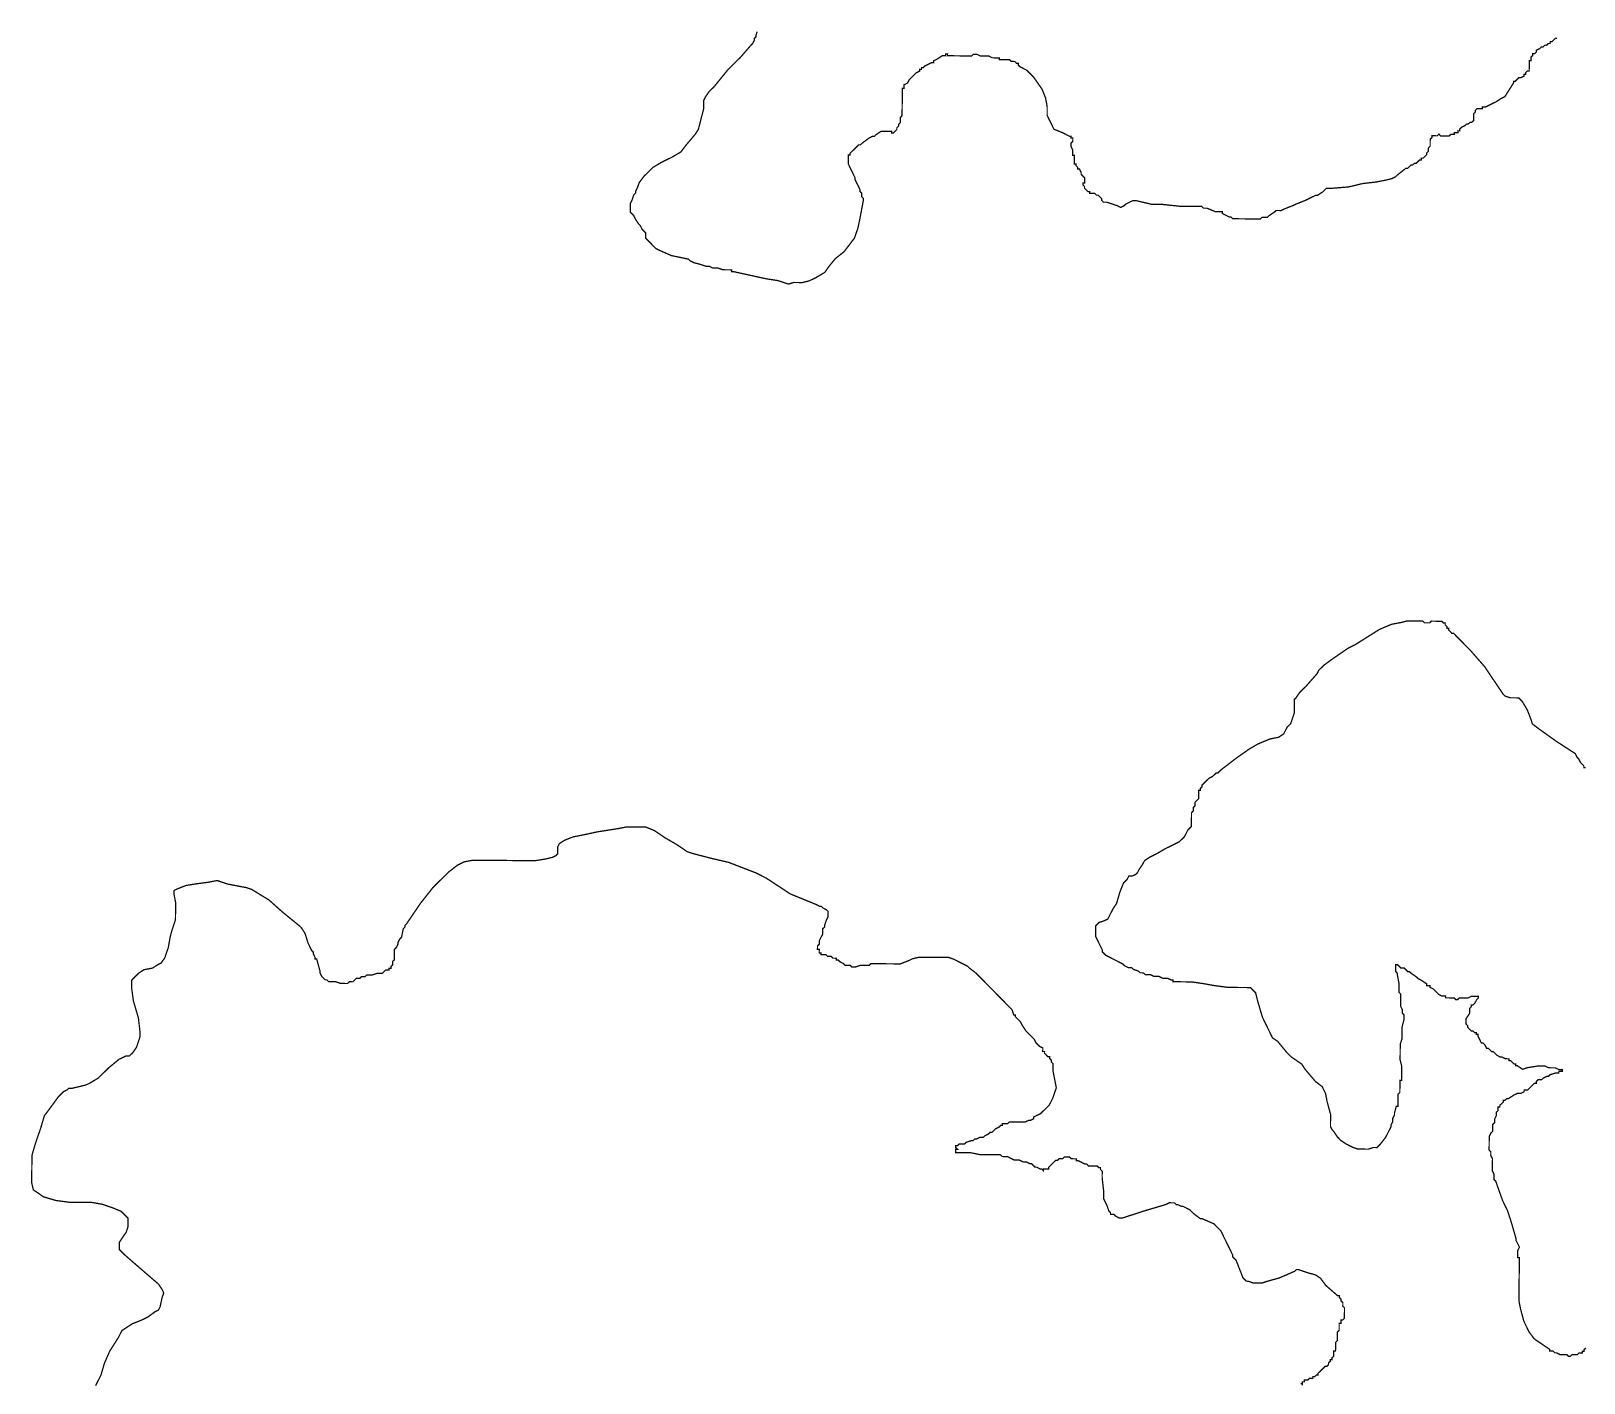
# Model space of a CAD drawing. Header units: metres. Extents: x 319816 to 366074, y 1739234 to 1838803.
# Drawn here: x 320524 to 324150, y 1835648 to 1838803 of the extents above; entities that cross this region are included whole.
import ezdxf

# ---------------------------------------------------------------- set-up
doc = ezdxf.new("R2010")
doc.units = ezdxf.units.M
doc.header["$MEASUREMENT"] = 0
doc.layers.add('HAZARDS LINE', color=1, linetype='Continuous')

msp = doc.modelspace()

# ---------------------------------------------------------------- linework, layer by layer
at = {"layer": 'HAZARDS LINE', "lineweight": 18, "const_width": 3}
for points in [[(324087.3, 1838785.9), (324083.2, 1838786), (324079.2, 1838782), (324075.1, 1838778), (324071.1, 1838778), (324071, 1838774), (324067, 1838774), (324062.9, 1838770), (324058.9, 1838770.1), (324054.8, 1838766.1), (324050.8, 1838766.1), (324046.8, 1838762.1), (324038.7, 1838758.1), (324038.6, 1838754.1), (324034.6, 1838750.1), (324030.5, 1838750.1), (324030.5, 1838746.1), (324026.4, 1838742.1), (324026.4, 1838734), (324022.3, 1838734.1), (324022.1, 1838709.9), (324018.1, 1838709.9), (324014, 1838705.9), (324014, 1838701.9), (324010, 1838701.9), (324009.9, 1838697.9), (324001.8, 1838693.9), (323997.8, 1838694), (323993.7, 1838690), (323989.7, 1838686), (323985.6, 1838686), (323985.6, 1838682), (323965.2, 1838649.9), (323957.1, 1838645.9), (323944.9, 1838638), (323920.7, 1838626.1), (323912.6, 1838626.1), (323912.6, 1838622.1), (323900.5, 1838622.2), (323896.4, 1838618.2), (323896.4, 1838614.2), (323892.3, 1838610.2), (323892.2, 1838594), (323888.1, 1838590.1), (323884.1, 1838590.1), (323880, 1838586.1), (323876, 1838586.1), (323871.9, 1838582.1), (323863.8, 1838578.2), (323859.8, 1838574.2), (323859.7, 1838570.1), (323855.7, 1838570.2), (323855.7, 1838566.1), (323847.6, 1838566.2), (323847.6, 1838562.2), (323839.5, 1838562.2), (323835.4, 1838558.2), (323815.3, 1838558.4), (323811.3, 1838562.5), (323807.2, 1838558.5), (323795.1, 1838558.6), (323795.1, 1838554.5), (323791, 1838550.5), (323790.9, 1838534.4), (323786.8, 1838530.4), (323786.8, 1838522.4), (323782.7, 1838518.4), (323782.7, 1838514.3), (323778.6, 1838510.3), (323774.5, 1838506.3), (323770.5, 1838506.4), (323770.5, 1838502.3), (323766.4, 1838502.4), (323762.4, 1838498.4), (323758.3, 1838494.4), (323754.3, 1838494.4), (323750.2, 1838490.4), (323746.2, 1838490.4), (323742.1, 1838486.4), (323738.1, 1838482.4), (323734, 1838482.5), (323713.7, 1838466.5), (323709.7, 1838462.5), (323701.6, 1838458.6), (323685.4, 1838454.7), (323665.2, 1838450.8), (323632.9, 1838447), (323600.6, 1838439.2), (323556.3, 1838435.6), (323548.2, 1838435.6), (323544.1, 1838431.6), (323540.1, 1838427.6), (323527.9, 1838419.7), (323523.9, 1838419.7), (323515.8, 1838415.8), (323507.7, 1838411.8), (323499.6, 1838407.8), (323479.4, 1838399.9), (323471.3, 1838396), (323451.1, 1838388.1), (323443, 1838384.1), (323430.9, 1838384.2), (323426.8, 1838380.2), (323414.6, 1838372.2), (323410.6, 1838368.2), (323398.5, 1838368.3), (323394.4, 1838364.4), (323329.9, 1838364.9), (323325.9, 1838369), (323321.9, 1838369), (323313.9, 1838373.1), (323305.8, 1838377.2), (323305.9, 1838381.2), (323289.8, 1838381.4), (323269.7, 1838389.6), (323261.6, 1838389.6), (323257.6, 1838393.7), (323205.2, 1838394.2), (323164.9, 1838398.5), (323140.7, 1838398.7), (323104.5, 1838407.1), (323096.5, 1838407.2), (323080.3, 1838399.2), (323076.2, 1838395.2), (323068.1, 1838391.3), (323060.1, 1838395.4), (323036, 1838403.6), (323027.9, 1838403.7), (323023.9, 1838407.8), (323024, 1838411.8), (323020, 1838415.9), (323016, 1838419.9), (323011.9, 1838420), (323007.9, 1838424), (322995.8, 1838424.1), (322995.9, 1838428.1), (322991.8, 1838428.2), (322987.8, 1838432.2), (322983.8, 1838436.3), (322983.9, 1838440.3), (322979.9, 1838444.4), (322979.9, 1838448.4), (322983.9, 1838448.4), (322984, 1838460.5), (322980, 1838464.6), (322976.1, 1838468.6), (322976.1, 1838472.7), (322972.1, 1838480.8), (322968.1, 1838480.8), (322968.1, 1838484.8), (322964.1, 1838488.9), (322964.2, 1838492.9), (322960.1, 1838493), (322960.3, 1838513.1), (322956.3, 1838513.1), (322956.4, 1838525.2), (322952.4, 1838533.3), (322952.5, 1838541.4), (322956.5, 1838545.4), (322956.6, 1838553.5), (322952.6, 1838553.5), (322952.6, 1838557.5), (322948.6, 1838557.6), (322932.5, 1838565.8), (322912.4, 1838574), (322896.6, 1838606.4), (322896.7, 1838626.5), (322892.9, 1838646.7), (322885, 1838666.9), (322865.1, 1838695.3), (322849.1, 1838711.6), (322833, 1838719.8), (322829, 1838723.9), (322829.1, 1838727.9), (322825, 1838727.9), (322821, 1838732), (322813, 1838732.1), (322809, 1838736.1), (322784.8, 1838736.3), (322784.8, 1838740.4), (322768.7, 1838740.5), (322760.7, 1838744.6), (322740.5, 1838744.8), (322732.5, 1838748.9), (322724.4, 1838748.9), (322720.4, 1838744.9), (322663.9, 1838745.4), (322664, 1838749.4), (322659.9, 1838749.5), (322659.9, 1838745.4), (322651.8, 1838745.5), (322639.7, 1838737.5), (322631.6, 1838733.6), (322631.5, 1838729.5), (322627.5, 1838729.6), (322611.3, 1838721.6), (322607.3, 1838717.6), (322603.2, 1838717.7), (322603.2, 1838713.6), (322599.2, 1838713.7), (322599.1, 1838709.6), (322591, 1838705.7), (322578.8, 1838693.7), (322574.8, 1838689.7), (322570.7, 1838681.7), (322562.6, 1838677.7), (322562.5, 1838669.6), (322558.5, 1838669.7), (322557.9, 1838605.2), (322553.9, 1838601.2), (322553.8, 1838589.1), (322549.7, 1838585.1), (322549.7, 1838581), (322545.6, 1838577), (322545.6, 1838573), (322541.5, 1838569), (322537.5, 1838565), (322533.4, 1838565.1), (322533.5, 1838569.1), (322509.3, 1838569.3), (322497.1, 1838561.3), (322493.1, 1838557.3), (322489, 1838557.4), (322480.9, 1838553.4), (322464.7, 1838541.4), (322460.6, 1838537.4), (322456.6, 1838537.5), (322452.5, 1838533.5), (322448.5, 1838529.5), (322440.3, 1838521.5), (322436.3, 1838517.5), (322436.3, 1838513.4), (322432.2, 1838513.5), (322432.1, 1838493.3), (322447.9, 1838460.9), (322447.9, 1838456.9), (322455.8, 1838440.7), (322459.8, 1838432.6), (322459.7, 1838428.6), (322463.7, 1838424.5), (322463.7, 1838416.5), (322467.7, 1838412.4), (322467.6, 1838408.4), (322459.2, 1838364.1), (322455, 1838344), (322450.9, 1838331.9), (322446.7, 1838319.8), (322422.3, 1838287.8), (322402, 1838271.8), (322385.7, 1838251.8), (322377.5, 1838239.8), (322357.3, 1838227.8), (322341.1, 1838219.9), (322324.9, 1838216), (322304.8, 1838216.2), (322292.7, 1838212.3), (322268.5, 1838220.5), (322240.4, 1838224.8), (322163.9, 1838241.6), (322159.9, 1838241.6), (322159.9, 1838245.6), (322139.7, 1838245.8), (322127.7, 1838249.9), (322115.6, 1838250), (322107.6, 1838254.1), (322099.5, 1838254.2), (322087.4, 1838258.3), (322071.4, 1838262.5), (322063.3, 1838266.6), (322059.3, 1838270.6), (322019.1, 1838279), (321991, 1838291.4), (321982.9, 1838295.5), (321971, 1838307.7), (321963, 1838315.8), (321959, 1838319.9), (321959.1, 1838332), (321955.1, 1838336), (321951.1, 1838340.1), (321947.1, 1838348.2), (321943.1, 1838352.3), (321935.1, 1838364.4), (321931.2, 1838372.5), (321927.2, 1838376.6), (321923.2, 1838380.6), (321923.4, 1838400.8), (321927.5, 1838408.8), (321931.6, 1838420.9), (321935.7, 1838424.9), (321935.7, 1838428.9), (321939.8, 1838436.9), (321943.9, 1838449), (321956.1, 1838465), (321964.3, 1838473), (321976.5, 1838485), (321996.7, 1838497), (322021, 1838508.8), (322041.3, 1838520.8), (322053.5, 1838536.8), (322073.8, 1838560.8), (322082, 1838572.8), (322086.2, 1838588.9), (322090.3, 1838605), (322094.5, 1838621.1), (322094.7, 1838641.3), (322098.8, 1838649.3), (322106.9, 1838661.3), (322119.1, 1838673.3), (322151.7, 1838713.4), (322180.2, 1838741.4), (322204.6, 1838769.4), (322208.6, 1838773.4), (322212.7, 1838781.4), (322212.8, 1838785.4), (322216.8, 1838789.4), (322216.9, 1838793.5), (322219.6, 1838801.5)], [(324153.7, 1837084), (324149.7, 1837084), (324149.7, 1837088), (324145.7, 1837092.1), (324141.7, 1837096.2), (324137.7, 1837104.3), (324133.8, 1837108.3), (324129.8, 1837116.4), (324085.7, 1837145), (324045.6, 1837173.6), (324029.6, 1837185.8), (324025.7, 1837197.9), (324017.8, 1837218.2), (324005.8, 1837238.4), (323997.8, 1837246.6), (323977.7, 1837246.7), (323965.6, 1837250.9), (323961.6, 1837254.9), (323917.8, 1837319.8), (323885.9, 1837356.3), (323861.9, 1837380.7), (323857.9, 1837384.8), (323849.9, 1837392.9), (323845.9, 1837397), (323841.9, 1837397), (323833.9, 1837405.2), (323833.9, 1837409.2), (323829.9, 1837409.2), (323829.9, 1837413.3), (323825.9, 1837417.3), (323826, 1837421.4), (323821.9, 1837421.4), (323817.9, 1837425.4), (323793.7, 1837425.7), (323789.7, 1837421.7), (323777.6, 1837421.8), (323773.6, 1837425.8), (323737.3, 1837426.1), (323721.2, 1837422.2), (323701, 1837418.4), (323672.7, 1837406.5), (323615.9, 1837370.7), (323599.7, 1837362.8), (323559.2, 1837334.9), (323543, 1837322.9), (323534.8, 1837314.9), (323530.8, 1837310.9), (323526.7, 1837302.9), (323502.2, 1837274.9), (323486, 1837258.9), (323477.8, 1837246.9), (323473.8, 1837242.9), (323473.5, 1837210.6), (323469.4, 1837198.5), (323465.2, 1837186.5), (323457.1, 1837178.5), (323448.9, 1837162.4), (323436.7, 1837154.5), (323416.6, 1837150.6), (323388.2, 1837138.7), (323368, 1837126.8), (323339.6, 1837106.9), (323303.1, 1837079), (323299, 1837075), (323295, 1837071), (323290.9, 1837071), (323282.8, 1837063), (323274.7, 1837059.1), (323270.6, 1837055.1), (323262.5, 1837047.1), (323258.4, 1837043.1), (323258.4, 1837039), (323254.4, 1837035), (323254.3, 1837031), (323250.3, 1837031), (323250.1, 1837010.9), (323242, 1837002.9), (323241.9, 1836994.8), (323237.9, 1836990.8), (323237.8, 1836982.8), (323233.7, 1836978.8), (323233.6, 1836966.7), (323233.6, 1836958.6), (323233.5, 1836946.5), (323225.3, 1836938.5), (323217.1, 1836922.4), (323204.9, 1836910.5), (323172.6, 1836894.6), (323152.3, 1836882.7), (323136.1, 1836874.7), (323124, 1836866.8), (323119.9, 1836858.8), (323111.7, 1836846.7), (323107.6, 1836838.7), (323103.5, 1836834.7), (323095.4, 1836830.7), (323087.4, 1836830.8), (323083.3, 1836822.8), (323075.1, 1836814.8), (323066.9, 1836794.7), (323058.6, 1836766.5), (323050.5, 1836754.5), (323042.3, 1836738.4), (323038.2, 1836730.4), (323030.1, 1836726.4), (323017.9, 1836722.5), (323009.8, 1836714.5), (323009.8, 1836710.5), (323009.7, 1836702.4), (323009.6, 1836690.3), (323017.5, 1836674.1), (323025.5, 1836657.9), (323025.4, 1836653.9), (323033.4, 1836645.8), (323057.5, 1836633.5), (323065.5, 1836629.4), (323073.6, 1836625.3), (323077.6, 1836621.2), (323085.6, 1836617.1), (323089.6, 1836617.1), (323093.7, 1836617.1), (323097.7, 1836613), (323109.7, 1836608.9), (323113.7, 1836604.8), (323121.8, 1836604.7), (323125.8, 1836600.7), (323129.8, 1836600.6), (323137.9, 1836600.6), (323145.9, 1836596.5), (323149.9, 1836596.4), (323153.9, 1836596.4), (323158, 1836596.4), (323166, 1836592.3), (323170, 1836592.2), (323174.1, 1836592.2), (323178.1, 1836592.2), (323186.1, 1836588.1), (323190.2, 1836588), (323190.1, 1836584), (323198.2, 1836583.9), (323202.2, 1836583.9), (323206.2, 1836583.9), (323210.3, 1836583.8), (323214.3, 1836583.8), (323218.3, 1836583.8), (323222.4, 1836583.7), (323226.4, 1836583.7), (323230.4, 1836583.7), (323234.5, 1836583.6), (323262.6, 1836579.4), (323286.8, 1836575.1), (323319, 1836570.8), (323343.2, 1836570.6), (323363.4, 1836570.5), (323371.4, 1836570.4), (323375.4, 1836566.3), (323383.4, 1836558.2), (323387.3, 1836542), (323399.1, 1836501.6), (323407, 1836485.4), (323414.9, 1836469.2), (323422.8, 1836453), (323434.9, 1836444.9), (323454.8, 1836420.5), (323466.8, 1836408.3), (323478.8, 1836400.2), (323490.9, 1836392), (323498.8, 1836379.8), (323522.8, 1836351.4), (323538.8, 1836339.2), (323546.7, 1836323), (323550.6, 1836302.8), (323558.4, 1836274.5), (323558.3, 1836262.4), (323558.2, 1836250.3), (323558.2, 1836246.3), (323562.1, 1836238.2), (323566.1, 1836234.1), (323574.1, 1836222), (323582.1, 1836213.8), (323594.1, 1836205.7), (323610.2, 1836197.5), (323622.2, 1836193.4), (323646.4, 1836193.2), (323658.5, 1836197.1), (323666.6, 1836197), (323674.7, 1836205), (323687, 1836221), (323699.3, 1836245.1), (323699.3, 1836249.2), (323703.4, 1836257.2), (323703.5, 1836265.2), (323707.6, 1836273.3), (323707.6, 1836277.3), (323711.8, 1836293.4), (323715.8, 1836293.4), (323715.8, 1836297.4), (323715.9, 1836301.4), (323715.9, 1836309.5), (323716, 1836313.5), (323716, 1836317.6), (323716, 1836321.6), (323720.1, 1836325.6), (323720.1, 1836329.6), (323720.2, 1836337.7), (323720.3, 1836353.8), (323724.3, 1836353.8), (323724.5, 1836369.9), (323724.5, 1836373.9), (323724.6, 1836378), (323724.6, 1836382), (323724.6, 1836386), (323720.7, 1836402.2), (323720.8, 1836406.2), (323720.8, 1836410.2), (323720.9, 1836418.3), (323720.9, 1836426.4), (323721, 1836430.4), (323721, 1836438.5), (323725.2, 1836450.5), (323725.2, 1836454.6), (323725.2, 1836458.6), (323725.3, 1836466.7), (323725.4, 1836474.7), (323725.4, 1836478.7), (323729.6, 1836494.8), (323729.6, 1836498.9), (323729.6, 1836502.9), (323729.7, 1836506.9), (323725.7, 1836511), (323725.7, 1836515), (323725.7, 1836519.1), (323721.8, 1836527.2), (323721.8, 1836531.2), (323721.8, 1836535.2), (323721.9, 1836539.3), (323721.9, 1836543.3), (323722, 1836555.4), (323718, 1836559.4), (323718.1, 1836571.5), (323718.2, 1836579.6), (323714.3, 1836599.8), (323714.3, 1836603.8), (323710.3, 1836607.9), (323710.4, 1836616), (323710.4, 1836620), (323710.5, 1836624), (323714.5, 1836624), (323722.5, 1836615.9), (323730.6, 1836615.8), (323738.6, 1836607.7), (323742.6, 1836607.6), (323746.6, 1836603.6), (323758.6, 1836595.4), (323762.6, 1836591.3), (323770.6, 1836587.2), (323782.7, 1836579.1), (323782.6, 1836575), (323786.7, 1836575), (323790.7, 1836575), (323790.7, 1836570.9), (323798.7, 1836566.8), (323802.7, 1836562.8), (323810.7, 1836554.6), (323818.7, 1836550.5), (323822.7, 1836550.5), (323826.8, 1836550.5), (323826.7, 1836546.4), (323830.8, 1836546.4), (323834.8, 1836546.4), (323838.8, 1836546.3), (323842.9, 1836546.3), (323846.9, 1836546.3), (323850.9, 1836542.2), (323854.9, 1836542.2), (323859, 1836546.2), (323863, 1836546.1), (323867, 1836546.1), (323875.1, 1836546), (323879.1, 1836546), (323887.2, 1836550), (323891.3, 1836549.9), (323895.3, 1836549.9), (323903.4, 1836549.8), (323903.3, 1836545.8), (323899.3, 1836541.8), (323895.2, 1836533.8), (323891.1, 1836529.8), (323887.1, 1836529.8), (323887, 1836525.8), (323883, 1836521.8), (323882.9, 1836509.7), (323874.7, 1836497.7), (323874.7, 1836493.6), (323874.6, 1836489.6), (323874.6, 1836485.6), (323878.6, 1836481.5), (323878.6, 1836477.5), (323882.6, 1836473.4), (323886.6, 1836469.3), (323890.6, 1836469.3), (323894.6, 1836465.2), (323898.6, 1836465.2), (323898.6, 1836461.2), (323902.6, 1836461.1), (323902.6, 1836457.1), (323906.5, 1836449), (323910.5, 1836440.9), (323914.5, 1836440.9), (323918.5, 1836436.8), (323922.5, 1836428.7), (323926.5, 1836428.7), (323930.5, 1836424.6), (323934.5, 1836420.6), (323938.6, 1836420.5), (323942.6, 1836416.5), (323946.6, 1836412.4), (323954.6, 1836408.3), (323958.6, 1836408.3), (323966.6, 1836404.2), (323970.7, 1836404.1), (323974.7, 1836404.1), (323974.7, 1836400.1), (323978.7, 1836400), (323986.7, 1836391.9), (323990.7, 1836391.9), (323990.7, 1836387.8), (323994.7, 1836387.8), (324006.7, 1836379.6), (324018.9, 1836383.6), (324043.1, 1836387.4), (324055.2, 1836387.3), (324059.2, 1836387.3), (324067.2, 1836383.2), (324071.3, 1836383.1), (324075.3, 1836383.1), (324083.4, 1836383), (324091.4, 1836378.9), (324099.5, 1836378.9), (324099.4, 1836374.8), (324095.4, 1836374.9), (324091.4, 1836374.9), (324091.3, 1836370.9), (324087.3, 1836370.9), (324083.3, 1836370.9), (324071.1, 1836367), (324067.1, 1836363), (324063, 1836363), (324054.9, 1836359.1), (324050.9, 1836355.1), (324042.8, 1836355.2), (324038.8, 1836351.2), (324038.7, 1836347.1), (324034.7, 1836347.2), (324030.6, 1836343.2), (324026.6, 1836339.2), (324022.5, 1836335.2), (324018.4, 1836331.2), (324014.4, 1836331.2), (324010.4, 1836331.2), (324010.3, 1836327.2), (324002.2, 1836323.2), (323994.2, 1836323.3), (323986.1, 1836319.3), (323973.9, 1836311.4), (323969.9, 1836311.4), (323965.8, 1836307.4), (323961.8, 1836307.4), (323961.8, 1836303.4), (323957.7, 1836299.4), (323953.6, 1836295.4), (323953.6, 1836291.4), (323949.6, 1836291.4), (323949.5, 1836287.4), (323949.5, 1836283.4), (323945.4, 1836279.4), (323945.4, 1836275.3), (323945.4, 1836271.3), (323941.3, 1836263.3), (323941.2, 1836259.2), (323941.2, 1836255.2), (323937.1, 1836251.2), (323937.1, 1836247.2), (323937.1, 1836243.1), (323937, 1836239.1), (323937, 1836235.1), (323932.9, 1836231.1), (323928.8, 1836223.1), (323928.8, 1836219), (323928.8, 1836215), (323928.7, 1836211), (323928.7, 1836206.9), (323928.7, 1836202.9), (323928.6, 1836198.9), (323928.6, 1836194.8), (323928.6, 1836190.8), (323932.6, 1836186.7), (323932.5, 1836178.7), (323936.5, 1836170.6), (323936.4, 1836166.5), (323936.4, 1836158.5), (323936.3, 1836150.4), (323936.3, 1836146.4), (323936.2, 1836142.4), (323940.2, 1836134.3), (323940.2, 1836130.2), (323940.1, 1836126.2), (323940.1, 1836122.2), (323944.1, 1836118.1), (323959.9, 1836073.6), (323971.7, 1836049.3), (323979.6, 1836025.1), (323991.4, 1835984.7), (323991.3, 1835980.6), (323995.3, 1835972.5), (323999.3, 1835964.4), (323995.2, 1835956.4), (323995.1, 1835948.3), (323995.1, 1835944.3), (323995, 1835940.3), (323999.1, 1835940.2), (323999, 1835936.2), (323999, 1835932.2), (323998.9, 1835924.1), (323998.9, 1835920.1), (323998.9, 1835916.1), (323998.8, 1835912), (323998.8, 1835908), (323998.8, 1835904), (323998.7, 1835895.9), (323998.7, 1835891.9), (323998.6, 1835887.8), (323998.6, 1835883.8), (323998.6, 1835879.8), (323998.5, 1835875.7), (323998.5, 1835871.7), (323998.4, 1835867.7), (323998.2, 1835839.5), (324002.1, 1835819.3), (324009.9, 1835791), (324017.8, 1835774.8), (324021.8, 1835766.7), (324033.8, 1835750.5), (324045.8, 1835742.3), (324069.8, 1835726), (324069.8, 1835721.9), (324073.8, 1835721.9), (324077.9, 1835721.9), (324081.9, 1835717.8), (324085.9, 1835717.8), (324093.9, 1835713.7), (324097.9, 1835713.6), (324102, 1835713.6), (324106, 1835713.6), (324110, 1835713.5), (324114, 1835709.5), (324118.1, 1835709.4), (324122.1, 1835713.4), (324126.2, 1835713.4), (324130.2, 1835713.4), (324134.2, 1835713.3), (324138.3, 1835717.3), (324142.3, 1835717.3), (324146.3, 1835717.3), (324146.4, 1835721.3), (324150.4, 1835721.3), (324150.4, 1835725.3), (324154.5, 1835729.3)], [(323492.7, 1835642.1), (323492.7, 1835646.1), (323488.7, 1835646.1), (323492.7, 1835646.1), (323492.7, 1835650.1), (323496.8, 1835650.1), (323496.8, 1835654.1), (323500.8, 1835654.1), (323504.9, 1835654.1), (323508.9, 1835658.1), (323513, 1835658), (323517, 1835658), (323517, 1835662), (323521.1, 1835662), (323525.1, 1835666), (323529.2, 1835666), (323529.2, 1835670), (323533.3, 1835674), (323537.3, 1835678), (323541.4, 1835682), (323545.4, 1835686), (323549.5, 1835686), (323553.5, 1835690), (323553.6, 1835694), (323557.6, 1835698), (323557.7, 1835702), (323561.7, 1835702), (323561.7, 1835706), (323565.8, 1835710), (323565.8, 1835714), (323565.9, 1835718.1), (323565.9, 1835722.1), (323569.9, 1835722.1), (323570, 1835726.1), (323570, 1835730.1), (323570, 1835734.2), (323570.1, 1835738.2), (323570.1, 1835742.2), (323574.2, 1835746.2), (323574.2, 1835754.3), (323574.3, 1835758.3), (323574.3, 1835762.4), (323574.3, 1835766.4), (323578.4, 1835770.4), (323578.4, 1835774.4), (323578.5, 1835778.4), (323578.5, 1835782.5), (323578.5, 1835786.5), (323582.6, 1835786.5), (323582.6, 1835790.5), (323582.6, 1835794.5), (323586.7, 1835794.5), (323590.7, 1835798.5), (323590.8, 1835802.5), (323590.8, 1835806.6), (323590.8, 1835810.6), (323590.9, 1835814.6), (323590.9, 1835818.7), (323590.9, 1835822.7), (323586.9, 1835826.8), (323587, 1835830.8), (323587, 1835834.8), (323583, 1835838.9), (323583, 1835842.9), (323579, 1835847), (323579.1, 1835851), (323575, 1835851), (323547, 1835875.5), (323535.1, 1835891.7), (323523, 1835899.9), (323507, 1835904), (323482.8, 1835912.3), (323478.8, 1835912.3), (323474.7, 1835908.3), (323438.3, 1835892.5), (323410, 1835884.7), (323397.9, 1835880.7), (323377.8, 1835880.9), (323365.7, 1835885), (323361.7, 1835885.1), (323353.7, 1835893.2), (323337.9, 1835933.7), (323333.9, 1835937.7), (323329.9, 1835941.8), (323329.9, 1835945.8), (323326, 1835953.9), (323302.2, 1836002.5), (323294.2, 1836010.6), (323286.2, 1836018.8), (323258.1, 1836031.1), (323254, 1836031.1), (323238, 1836043.3), (323234, 1836047.4), (323230, 1836051.5), (323222, 1836055.6), (323214, 1836059.7), (323209.9, 1836059.7), (323201.9, 1836063.8), (323197.9, 1836063.8), (323193.9, 1836067.9), (323189.9, 1836067.9), (323185.8, 1836068), (323181.8, 1836068), (323173.7, 1836064), (323121.2, 1836048.4), (323072.7, 1836032.6), (323068.6, 1836032.7), (323064.6, 1836032.7), (323056.6, 1836036.8), (323052.6, 1836040.9), (323048.5, 1836040.9), (323044.5, 1836040.9), (323044.5, 1836045), (323040.5, 1836049), (323036.6, 1836061.2), (323028.7, 1836077.3), (323028.8, 1836093.5), (323025.1, 1836125.8), (323025.1, 1836129.8), (323025.1, 1836133.8), (323025.2, 1836137.8), (323025.2, 1836141.9), (323021.2, 1836145.9), (323021.2, 1836150), (323017.2, 1836150), (323013.2, 1836154.1), (323009.2, 1836154.1), (323001.1, 1836154.2), (322993, 1836154.2), (322989.1, 1836158.3), (322985, 1836158.3), (322977, 1836162.4), (322969, 1836166.5), (322964.9, 1836166.6), (322965, 1836170.6), (322960.9, 1836170.6), (322956.9, 1836170.7), (322952.9, 1836170.7), (322948.9, 1836174.8), (322944.8, 1836174.8), (322940.8, 1836174.8), (322936.8, 1836174.9), (322932.7, 1836170.9), (322928.7, 1836170.9), (322924.7, 1836170.9), (322920.6, 1836166.9), (322916.6, 1836167), (322912.5, 1836163), (322908.4, 1836159), (322900.3, 1836151), (322900.3, 1836147), (322896.2, 1836147), (322892.2, 1836147), (322888.2, 1836147.1), (322888.1, 1836143), (322884.1, 1836147.1), (322880.1, 1836147.1), (322872.1, 1836151.2), (322868.1, 1836151.3), (322864.1, 1836155.3), (322860.1, 1836159.4), (322856, 1836159.4), (322848, 1836163.5), (322839.9, 1836163.6), (322831.9, 1836167.7), (322819.8, 1836167.8), (322811.8, 1836171.9), (322803.8, 1836176), (322795.7, 1836176), (322791.7, 1836176.1), (322787.7, 1836180.1), (322779.6, 1836180.2), (322775.6, 1836180.2), (322759.5, 1836180.4), (322751.4, 1836180.4), (322747.4, 1836180.5), (322739.3, 1836180.5), (322719.2, 1836184.7), (322715.2, 1836184.8), (322707.1, 1836184.8), (322703.1, 1836184.9), (322699, 1836184.9), (322695, 1836184.9), (322691, 1836185), (322686.9, 1836185), (322682.9, 1836185.1), (322682.9, 1836189.1), (322683, 1836193.1), (322687, 1836193.1), (322683, 1836197.1), (322683, 1836201.2), (322687.1, 1836201.1), (322691.1, 1836205.1), (322695.2, 1836205.1), (322703.2, 1836205), (322707.3, 1836209), (322719.4, 1836213), (322723.5, 1836212.9), (322727.5, 1836216.9), (322731.5, 1836216.9), (322739.6, 1836220.9), (322743.7, 1836220.8), (322747.7, 1836220.8), (322751.8, 1836224.8), (322759.9, 1836228.8), (322763.9, 1836232.8), (322768, 1836232.7), (322776.1, 1836240.7), (322784.2, 1836244.7), (322788.2, 1836248.7), (322792.3, 1836248.6), (322792.3, 1836252.7), (322800.4, 1836252.6), (322804.4, 1836252.6), (322808.5, 1836256.6), (322816.5, 1836256.5), (322820.6, 1836256.5), (322832.7, 1836256.4), (322836.7, 1836256.3), (322844.7, 1836256.3), (322852.8, 1836260.2), (322856.9, 1836260.2), (322865, 1836264.2), (322865, 1836268.2), (322873.1, 1836272.2), (322881.2, 1836276.1), (322901.5, 1836296.1), (322909.7, 1836312.2), (322913.8, 1836324.2), (322918, 1836336.3), (322910.2, 1836376.7), (322910.3, 1836380.7), (322910.3, 1836384.7), (322910.3, 1836388.8), (322910.4, 1836392.8), (322906.4, 1836396.9), (322906.4, 1836400.9), (322902.4, 1836405), (322902.5, 1836409), (322898.4, 1836409), (322894.4, 1836413.1), (322890.4, 1836417.2), (322890.5, 1836421.2), (322886.4, 1836421.2), (322886.5, 1836425.3), (322886.5, 1836429.3), (322878.5, 1836433.4), (322874.5, 1836437.5), (322870.5, 1836441.5), (322866.5, 1836449.6), (322862.5, 1836453.7), (322854.5, 1836461.8), (322846.5, 1836469.9), (322838.6, 1836482.1), (322834.6, 1836490.2), (322826.6, 1836498.3), (322822.6, 1836502.4), (322822.6, 1836506.4), (322818.6, 1836506.5), (322814.7, 1836518.6), (322802.7, 1836530.8), (322766.7, 1836567.4), (322734.7, 1836599.9), (322730.7, 1836604), (322714.7, 1836616.2), (322710.7, 1836620.3), (322686.6, 1836632.5), (322678.6, 1836636.6), (322666.5, 1836640.8), (322650.4, 1836640.9), (322638.3, 1836641), (322634.3, 1836641), (322630.3, 1836641.1), (322618.2, 1836641.2), (322598, 1836641.3), (322581.9, 1836637.5), (322573.8, 1836633.5), (322553.6, 1836625.6), (322549.5, 1836625.6), (322545.5, 1836625.7), (322541.5, 1836625.7), (322533.4, 1836625.8), (322525.3, 1836625.8), (322517.3, 1836625.9), (322505.2, 1836626), (322497.1, 1836626.1), (322489.1, 1836626.1), (322485, 1836626.2), (322481, 1836622.2), (322472.9, 1836622.2), (322468.9, 1836622.3), (322460.8, 1836622.3), (322448.7, 1836618.4), (322444.6, 1836618.4), (322440.6, 1836618.5), (322436.6, 1836622.5), (322432.6, 1836622.6), (322424.5, 1836622.6), (322420.5, 1836626.7), (322412.5, 1836630.8), (322408.5, 1836634.9), (322404.5, 1836634.9), (322404.5, 1836638.9), (322400.5, 1836639), (322396.4, 1836639), (322392.5, 1836643.1), (322388.4, 1836643.1), (322384.4, 1836643.1), (322380.4, 1836647.2), (322376.4, 1836647.2), (322372.3, 1836647.3), (322368.3, 1836647.3), (322368.3, 1836651.3), (322364.3, 1836651.4), (322364.4, 1836659.4), (322360.3, 1836659.5), (322360.4, 1836663.5), (322360.4, 1836667.5), (322364.5, 1836671.5), (322364.5, 1836679.6), (322372.7, 1836695.6), (322372.8, 1836703.7), (322372.8, 1836707.7), (322376.9, 1836711.7), (322376.9, 1836715.8), (322381.1, 1836727.8), (322385.2, 1836735.9), (322385.2, 1836739.9), (322385.2, 1836743.9), (322385.3, 1836747.9), (322381.3, 1836752), (322373.2, 1836756.1), (322369.2, 1836760.2), (322365.2, 1836760.2), (322357.2, 1836764.3), (322296.9, 1836789), (322240.8, 1836825.8), (322216.7, 1836838.1), (322184.6, 1836850.4), (322152.4, 1836862.8), (322116.2, 1836871.1), (322067.9, 1836883.6), (322055.9, 1836887.8), (322031.8, 1836904.1), (322003.7, 1836920.5), (321979.7, 1836936.8), (321959.6, 1836945), (321939.4, 1836945.2), (321915.3, 1836945.4), (321895.1, 1836941.5), (321846.6, 1836933.9), (321810.3, 1836926.1), (321790.1, 1836922.2), (321769.9, 1836914.3), (321757.7, 1836906.4), (321753.6, 1836898.4), (321753.6, 1836890.3), (321753.5, 1836882.2), (321749.4, 1836878.2), (321741.3, 1836874.3), (321725.2, 1836870.4), (321701, 1836866.5), (321640.5, 1836867), (321588.1, 1836867.5), (321555.8, 1836867.7), (321535.7, 1836863.9), (321519.5, 1836856), (321499.2, 1836840), (321482.9, 1836824), (321462.6, 1836804), (321434.1, 1836768), (321401.4, 1836719.9), (321397.4, 1836715.9), (321397.3, 1836711.8), (321393.3, 1836707.8), (321389.1, 1836687.7), (321385, 1836683.7), (321380.9, 1836675.7), (321380.9, 1836671.6), (321376.8, 1836663.6), (321372.7, 1836659.6), (321372.6, 1836651.6), (321372.6, 1836647.5), (321372.6, 1836643.5), (321372.5, 1836639.5), (321372.5, 1836635.4), (321368.4, 1836631.4), (321368.4, 1836627.4), (321368.4, 1836623.4), (321364.3, 1836619.4), (321364.3, 1836615.3), (321360.2, 1836615.4), (321360.2, 1836611.3), (321356.2, 1836611.4), (321352.2, 1836611.4), (321344, 1836603.4), (321340, 1836603.4), (321336, 1836603.5), (321331.9, 1836603.5), (321319.8, 1836599.6), (321315.8, 1836599.6), (321311.7, 1836599.7), (321307.7, 1836599.7), (321303.6, 1836595.7), (321295.6, 1836595.8), (321291.5, 1836591.8), (321287.5, 1836591.8), (321283.5, 1836591.8), (321279.4, 1836587.8), (321275.3, 1836583.8), (321271.3, 1836583.9), (321267.3, 1836583.9), (321263.2, 1836579.9), (321259.2, 1836579.9), (321255.1, 1836580), (321251.1, 1836580), (321247.1, 1836580), (321235, 1836584.2), (321231, 1836584.2), (321227, 1836584.2), (321222.9, 1836584.3), (321218.9, 1836584.3), (321214.9, 1836588.4), (321210.9, 1836588.4), (321206.9, 1836592.5), (321202.9, 1836596.5), (321198.9, 1836604.6), (321198.9, 1836608.7), (321191.1, 1836636.9), (321187.1, 1836637), (321187.1, 1836641), (321183.2, 1836649.1), (321183.2, 1836653.1), (321179.2, 1836657.2), (321171.3, 1836673.4), (321163.4, 1836697.7), (321155.4, 1836709.8), (321151.4, 1836713.9), (321111.4, 1836746.5), (321079.4, 1836775), (321059.3, 1836787.2), (321039.3, 1836799.5), (321027.2, 1836803.6), (320983, 1836812), (320958.8, 1836820.3), (320938.7, 1836816.4), (320910.4, 1836812.6), (320886.2, 1836808.8), (320866, 1836800.9), (320857.9, 1836797), (320857.8, 1836788.9), (320861.7, 1836768.7), (320861.5, 1836744.5), (320861.3, 1836728.4), (320857.2, 1836716.3), (320853.1, 1836704.3), (320848.9, 1836688.2), (320844.7, 1836664), (320840.5, 1836652), (320836.4, 1836639.9), (320828.2, 1836627.9), (320820.1, 1836623.9), (320808, 1836615.9), (320787.8, 1836612.1), (320775.6, 1836604.1), (320767.5, 1836596.1), (320759.4, 1836588.1), (320759.3, 1836580.1), (320759.2, 1836568), (320763, 1836539.7), (320774.8, 1836499.3), (320778.5, 1836467), (320778.4, 1836454.9), (320774.3, 1836442.9), (320770.2, 1836430.8), (320762, 1836418.8), (320753.9, 1836410.8), (320745.8, 1836410.8), (320729.6, 1836402.9), (320705.3, 1836383), (320680.9, 1836359), (320660.6, 1836347), (320652.5, 1836343.1), (320620.2, 1836335.3), (320612.2, 1836335.4), (320608.1, 1836331.4), (320600, 1836327.4), (320587.8, 1836315.4), (320567.4, 1836287.3), (320555.2, 1836271.3), (320546.9, 1836243.2), (320534.5, 1836207), (320526.2, 1836178.8), (320525.9, 1836142.5), (320525.7, 1836114.3), (320529.6, 1836098.2), (320541.6, 1836090), (320553.6, 1836081.8), (320581.8, 1836073.5), (320614, 1836069.2), (320646.2, 1836069), (320666.4, 1836068.8), (320690.5, 1836064.6), (320714.6, 1836056.3), (320734.7, 1836048.1), (320746.7, 1836035.9), (320750.7, 1836031.8), (320750.6, 1836023.8), (320750.5, 1836011.7), (320746.4, 1835999.6), (320738.2, 1835987.6), (320730.1, 1835975.5), (320730, 1835967.5), (320730, 1835959.4), (320741.9, 1835947.2), (320770, 1835922.8), (320822, 1835878), (320830, 1835865.8), (320833.9, 1835857.8), (320829.8, 1835845.7), (320825.6, 1835825.6), (320821.5, 1835817.5), (320813.4, 1835813.6), (320797.2, 1835801.6), (320781, 1835793.7), (320760.8, 1835785.8), (320748.6, 1835777.8), (320736.4, 1835769.9), (320728.2, 1835753.8), (320707.8, 1835721.7), (320695.5, 1835693.6), (320687.2, 1835665.4), (320674.9, 1835641.4)]]:
    msp.add_lwpolyline(points, dxfattribs=at)

doc.saveas('drawing.dxf')
